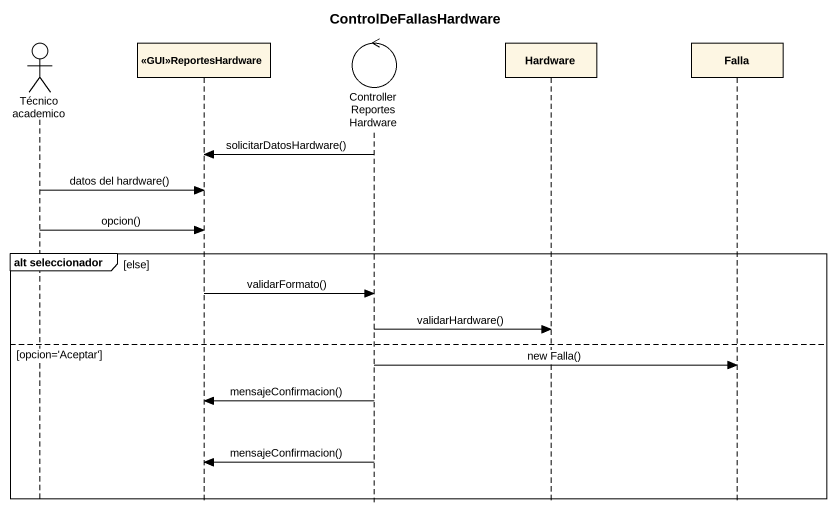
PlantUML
@startuml
title ControlDeFallasHardware
hide footbox
actor "Técnico academico" as Técnico_academico
participant "<<GUI>>ReportesHardware" as GUI_ReportesHardware
control ControllerReportesHardware
participant Hardware
participant Falla

ControllerReportesHardware -> GUI_ReportesHardware : solicitarDatosHardware()
Técnico_academico -> GUI_ReportesHardware : datos del hardware()
Técnico_academico -> GUI_ReportesHardware : opcion()
group alt seleccionador [else]
  GUI_ReportesHardware -> ControllerReportesHardware : validarFormato()
  ControllerReportesHardware -> Hardware : validarHardware()
else opcion='Aceptar'
  ControllerReportesHardware -> Falla : new Falla()
  ControllerReportesHardware -> GUI_ReportesHardware : mensajeConfirmacion()
  ControllerReportesHardware -> GUI_ReportesHardware : mensajeConfirmacion()
end
@enduml
